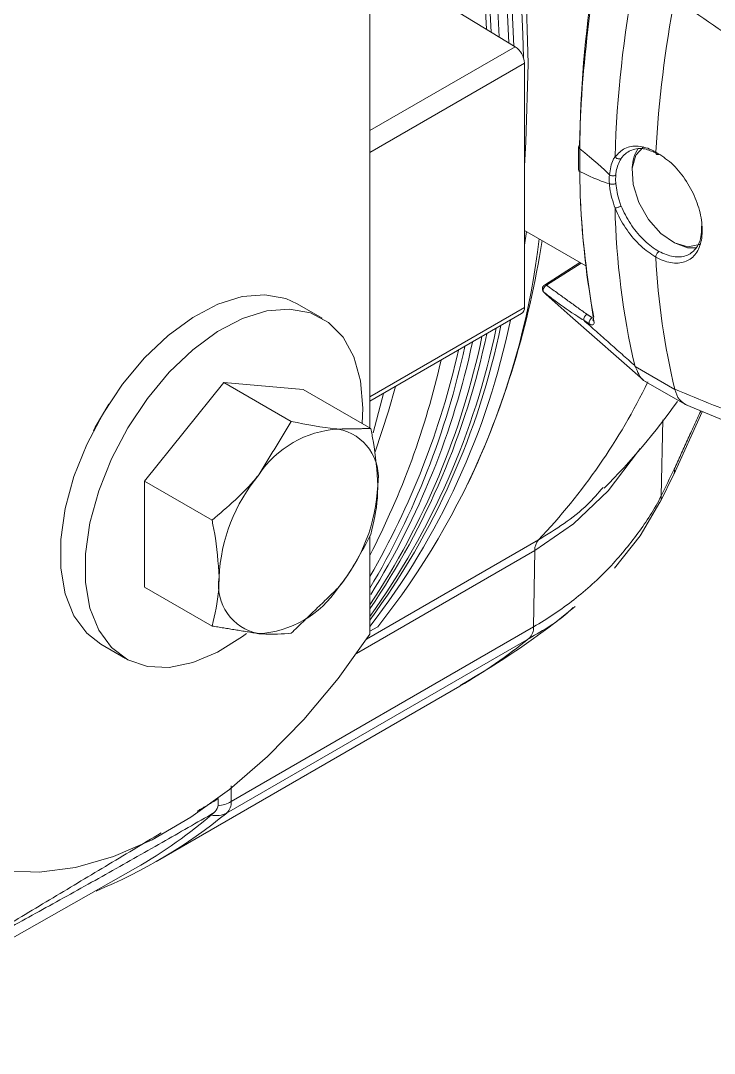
# Model space of a CAD drawing. Extents: x 2 to 136, y 1 to 99.
# Drawn here: x 15.459 to 17.004, y 8.925 to 11.225 of the extents above; entities that cross this region are included whole.
import ezdxf

# ---------------------------------------------------------------- set-up
doc = ezdxf.new("R2010")
doc.units = 0
doc.header["$MEASUREMENT"] = 0
doc.linetypes.add('SLD-Solid', pattern=[0])
doc.layers.add('OBJECT', color=7, linetype='CONTINUOUS')

msp = doc.modelspace()

# ---------------------------------------------------------------- linework, layer by layer
at = {"layer": 'OBJECT', "linetype": 'SLD-Solid', "lineweight": 15}
for p, q in [((16.2369, 17.185), (16.2369, 10.3174)), ((16.3375, 11.3021), (16.5606, 11.1665)), ((16.2369, 10.9797), (16.5606, 11.1665)), ((16.5813, 11.1301), (16.2369, 10.9313)), ((16.5813, 11.1301), (16.5813, 10.5858)), ((16.702, 10.9432), (16.702, 10.8924)), ((16.7046, 10.9394), (16.7046, 10.8885)), ((16.874, 10.9318), (16.874, 10.9318)), ((16.7182, 10.6784), (16.5813, 10.7574)), ((16.5856, 10.7549), (16.5813, 10.7245)), ((16.874, 10.6976), (16.874, 10.6976)), ((16.7049, 10.6861), (16.6258, 10.6357)), ((16.7079, 10.6843), (16.6308, 10.6352)), ((16.6243, 10.6201), (16.6234, 10.621)), ((16.1304, 10.5621), (16.0752, 10.594)), ((16.2369, 10.387), (16.5813, 10.5858)), ((16.2369, 10.3769), (16.5751, 10.5721)), ((16.8281, 10.4543), (16.9161, 10.4034)), ((15.7349, 10.199), (15.9117, 10.4189)), ((15.9117, 10.4189), (16.062, 10.3321)), ((15.9117, 10.4189), (16.0884, 10.4031)), ((16.8519, 10.4204), (16.9389, 10.3702)), ((16.0884, 10.4031), (16.2388, 10.3163)), ((16.914, 10.2143), (16.9776, 10.3538)), ((16.8861, 10.1666), (16.8895, 10.3356)), ((16.8836, 10.1524), (16.9139, 10.2146)), ((15.7349, 10.199), (15.8853, 10.1122)), ((15.7349, 9.9633), (15.7349, 10.199)), ((16.2369, 10.0774), (16.2369, 9.8585)), ((16.2293, 9.8471), (16.6127, 10.0685)), ((16.6045, 10.0446), (16.2071, 9.8152)), ((16.6019, 9.8747), (16.6045, 10.0446)), ((15.7349, 9.9633), (15.8853, 9.8765)), ((15.9281, 9.4857), (16.6019, 9.8747)), ((16.2544, 9.8748), (16.2369, 9.8647)), ((16.5918, 9.8491), (15.9179, 9.4601)), ((15.6378, 9.8362), (15.6929, 9.8043)), ((15.7637, 9.3538), (16.4375, 9.7428))]:
    msp.add_line(p, q, dxfattribs=at)
at = {"layer": 'OBJECT', "linetype": 'SLD-Solid', "lineweight": 15, "flags": 128}
for points in [[(16.2369, 12.7739), (16.2844, 12.6531), (16.3548, 12.4562), (16.4163, 12.2595), (16.4689, 12.0638), (16.5121, 11.87), (16.546, 11.6787), (16.5702, 11.4908), (16.5848, 11.307), (16.5897, 11.1282), (16.5848, 10.9549), (16.5812, 10.9002)], [(16.9718, 10.7268), (16.971, 10.7264), (16.9456, 10.721), (16.9159, 10.7295), (16.8853, 10.7507), (16.8577, 10.782), (16.8363, 10.8198), (16.8236, 10.8594), (16.8213, 10.896), (16.8297, 10.9253), (16.8468, 10.9433)], [(16.9191, 10.728), (16.9449, 10.7188), (16.9656, 10.7185)], [(16.6308, 10.6352), (16.6287, 10.6339), (16.6268, 10.6323), (16.6252, 10.6302), (16.624, 10.628), (16.6233, 10.6257), (16.6231, 10.6236), (16.6234, 10.6216), (16.6243, 10.6201)], [(16.0752, 10.594), (16.0494, 10.6057), (16.0031, 10.6143), (15.9521, 10.61), (15.898, 10.593), (15.8426, 10.5639), (15.7877, 10.5236), (15.7349, 10.4734), (15.6861, 10.4148), (15.6427, 10.3498), (15.6062, 10.2806), (15.5778, 10.2092), (15.5583, 10.1379), (15.5484, 10.0692), (15.5484, 10.0052), (15.5583, 9.9479), (15.5778, 9.8992), (15.6062, 9.8606), (15.6378, 9.8362)], [(16.6294, 10.6147), (16.6831, 10.5672), (16.8461, 10.4246)], [(16.2196, 10.3274), (16.221, 10.3618), (16.216, 10.4227), (16.2013, 10.4759), (16.1772, 10.5198), (16.1446, 10.5527), (16.1045, 10.5739), (16.0582, 10.5824), (16.0073, 10.5782), (15.9532, 10.5612), (15.8978, 10.5321), (15.8428, 10.4918), (15.7901, 10.4415), (15.7412, 10.383), (15.6979, 10.318), (15.6614, 10.2487), (15.6329, 10.1773), (15.6134, 10.1061), (15.6035, 10.0374), (15.6035, 9.9733), (15.6134, 9.916), (15.6329, 9.8673), (15.6614, 9.8288), (15.6979, 9.8016), (15.7412, 9.7867), (15.7901, 9.7845), (15.8428, 9.7952), (15.8978, 9.8183), (15.9532, 9.8532), (15.962, 9.8598)], [(16.7336, 10.5587), (16.7337, 10.5585), (16.7337, 10.5579), (16.7337, 10.5579)], [(16.244, 10.3068), (16.2635, 10.38), (16.267, 10.3942)], [(16.2489, 10.2643), (16.2786, 10.3546), (16.2944, 10.41)], [(15.6556, 10.3707), (15.6252, 10.3191), (15.6213, 10.3112)], [(16.9379, 10.3702), (17.123, 10.2941), (17.2412, 10.2459)], [(16.8384, 10.2717), (16.8355, 10.2663), (16.7677, 10.1774), (16.691, 10.1042), (16.6045, 10.0446), (16.6045, 10.0446), (16.6045, 10.0446)], [(16.782, 10.0051), (16.8389, 10.0777), (16.8831, 10.1524)], [(15.353, 9.3482), (15.424, 9.3315), (15.5004, 9.3284), (15.5814, 9.3391), (15.6655, 9.3633), (15.7516, 9.4007), (15.8384, 9.4508), (15.9244, 9.5128), (16.0086, 9.5857), (16.0895, 9.6685), (16.166, 9.7599), (16.2369, 9.8585)], [(14.9776, 8.925), (15.187, 9.0385), (15.7146, 9.3376)]]:
    msp.add_lwpolyline(points, dxfattribs=at)
at = {"layer": 'OBJECT', "linetype": 'SLD-Solid', "lineweight": 15}
for centre, radius, start, end in [((12.13, 11.0267), 4.4506, 1.4864, 22.6645), ((12.1098, 11.0105), 4.4504, 2.0217, 21.9737), ((12.1031, 11.0034), 4.4469, 2.2119, 21.6265), ((12.1173, 10.9951), 4.4117, 2.5098, 20.9655), ((12.1089, 10.9844), 4.4035, 2.7938, 20.3724), ((12.2, 11.0066), 4.3011, 2.651, 20.1856), ((19.3364, 10.8443), 2.5544, 169.1946, 178.2621), ((19.4803, 10.7855), 2.6103, 169.2043, 176.7876), ((16.5351, 11.128), 0.0463, 2.6744, 56.4596), ((16.9004, 10.8961), 0.0789, 146.494, 179.2161), ((18.4942, 10.8443), 1.7114, 181.2506, 193.0978), ((14.912, 10.9412), 1.7144, 321.5376, 353.2043), ((14.6725, 11.0328), 1.9707, 334.7751, 351.3005), ((18.5359, 10.7855), 1.6642, 183.027, 193.2675), ((16.6312, 10.6272), 0.01, 122.53, 218.7631), ((16.6279, 10.6315), 0.00465, 51.63, 117.1789), ((16.567, 10.584), 0.0144, 304.1692, 7.143), ((14.9211, 10.8922), 1.663, 322.297, 348.3971), ((16.7274, 10.5587), 0.014, 120.3018, 185.5069), ((16.7395, 10.5509), 0.014, 120.3018, 185.5034), ((16.7391, 10.5599), 0.00559, 191.5151, 238.5012), ((14.8834, 10.8856), 1.6803, 323.6577, 348.3226), ((14.8657, 10.8818), 1.6878, 324.332, 348.2957), ((14.8296, 10.8743), 1.7034, 325.7099, 348.2405), ((14.8113, 10.8707), 1.7115, 326.4054, 348.2121), ((14.7089, 10.8717), 1.779, 329.1909, 347.9082), ((14.7106, 10.8758), 1.7662, 329.7925, 347.4113), ((14.7383, 10.8779), 1.7662, 328.1795, 347.9399), ((14.6366, 10.8641), 1.8028, 332.5794, 347.3234), ((15.608, 11.0246), 1.3869, 316.4204, 334.1525), ((15.7166, 11.2295), 1.4766, 314.8869, 324.7207), ((16.1799, 10.0873), 0.2282, 93.4294, 146.5653), ((16.1461, 10.207), 0.1099, 350.7481, 79.4533), ((16.2844, 9.9676), 0.3837, 140.2279, 177.3607), ((16.8972, 10.2216), 0.0183, 336.6705, 13.0597), ((15.8713, 10.207), 0.3837, 320.2279, 357.3607), ((16.8612, 10.1635), 0.0251, 333.1375, 7.0903), ((16.6391, 10.046), 0.0346, 139.6119, 182.4222), ((16.0096, 9.9676), 0.1099, 170.7481, 259.4533), ((15.9758, 10.0873), 0.2282, 273.4294, 326.5653), ((15.5537, 11.3094), 1.7976, 299.4607, 309.3927), ((16.5691, 9.8728), 0.0328, 313.6403, 3.298), ((15.8477, 10.7638), 1.1791, 300.0127, 309.1269), ((15.8884, 9.5557), 0.0804, 277.0998, 299.5476), ((15.8953, 9.4838), 0.0328, 313.6403, 3.298), ((15.1762, 10.3716), 1.1752, 292.5664, 309.1395), ((15.1255, 10.3572), 1.1781, 300.0194, 310.4728), ((15.8949, 9.5024), 0.0482, 256.5594, 298.6085)]:
    msp.add_arc(centre, radius, start, end, dxfattribs=at)
for centre, major_axis, ratio, start_param, end_param in [((18.1391, 11.9086), (0.9767, 2.0021), 0.525016, 2.109283, 2.305521), ((2.6766, 19.9414), (14.1054, -9.0791), 0.012142, 0.048936, 0.112898), ((2.6766, 19.9414), (14.1054, -9.0791), 0.012142, 6.185918, 6.24988), ((16.8657, 10.8102), (-0.0659, 0.1269), 0.54529, 0.724385, 0.89521), ((18.1391, 11.9086), (0.9767, 2.0021), 0.525016, 2.373266, 2.529682)]:
    msp.add_ellipse(centre, major_axis=major_axis, ratio=ratio, start_param=start_param, end_param=end_param, dxfattribs=at)
for points, knots in [([(16.7046, 10.9393), (16.7047, 10.9448), (16.705, 10.9723), (16.7086, 11.094), (16.7239, 11.2169), (16.7362, 11.3162)], [0, 0, 0, 0, 0.045653, 0.228294, 1, 1, 1, 1]), ([(16.9161, 11.2744), (16.9735, 11.2344), (17.0722, 11.1657), (17.171, 11.097), (17.2124, 11.0682)], [0, 0, 0, 0, 0.58145, 1, 1, 1, 1]), ([(16.7046, 10.9394), (16.7039, 10.9399), (16.7026, 10.9409), (16.7019, 10.9429), (16.7022, 10.9447), (16.7033, 10.9461), (16.7041, 10.9467), (16.7044, 10.9469)], [0, 0, 0, 0, 0.235927, 0.471835, 0.707759, 0.925417, 1, 1, 1, 1]), ([(16.7833, 10.9212), (16.7901, 10.9284), (16.8037, 10.943), (16.8345, 10.9473), (16.8591, 10.9401), (16.8722, 10.9328), (16.874, 10.9318)], [0, 0, 0, 0, 0.315106, 0.632943, 0.949791, 1, 1, 1, 1]), ([(16.8742, 10.9296), (16.8658, 10.9334), (16.8468, 10.9418), (16.8199, 10.9385), (16.8037, 10.9273), (16.7973, 10.9186), (16.7965, 10.9174)], [0, 0, 0, 0, 0.269347, 0.609719, 0.950507, 1, 1, 1, 1]), ([(16.874, 10.9318), (16.874, 10.9309), (16.8741, 10.9291), (16.8752, 10.9272), (16.8768, 10.9262), (16.8787, 10.9262), (16.88, 10.9268), (16.8807, 10.9271), (16.8808, 10.9272)], [0, 0, 0, 0, 0.208432, 0.416874, 0.625336, 0.83387, 0.967125, 1, 1, 1, 1]), ([(16.874, 10.9318), (16.8858, 10.9243), (16.9095, 10.9094), (16.9403, 10.8724), (16.9634, 10.8297), (16.9766, 10.785), (16.9787, 10.7437), (16.9693, 10.7106), (16.9493, 10.6894), (16.9206, 10.6824), (16.8938, 10.688), (16.878, 10.6957), (16.874, 10.6976)], [0, 0, 0, 0, 0.106547, 0.213092, 0.319763, 0.426916, 0.534499, 0.642268, 0.74996, 0.857311, 0.964156, 1, 1, 1, 1]), ([(16.7705, 10.8815), (16.7725, 10.8935), (16.775, 10.9087), (16.7818, 10.9195), (16.7832, 10.9217)], [0, 0, 0, 0, 0.791812, 1, 1, 1, 1]), ([(16.7832, 10.9217), (16.7832, 10.9217), (16.7832, 10.9215), (16.7832, 10.9214), (16.7832, 10.9212), (16.7833, 10.9212), (16.7833, 10.9212)], [0, 0, 0, 0, 0.344546, 0.691935, 0.85964, 1, 1, 1, 1]), ([(16.7833, 10.9212), (16.7841, 10.9203), (16.7856, 10.9187), (16.7886, 10.9171), (16.7918, 10.9164), (16.7943, 10.9166), (16.7958, 10.9171), (16.7963, 10.9173), (16.7965, 10.9174)], [0, 0, 0, 0, 0.214962, 0.429907, 0.644871, 0.859842, 0.951441, 1, 1, 1, 1]), ([(16.7965, 10.9174), (16.7921, 10.9087), (16.7866, 10.8978), (16.7851, 10.8834), (16.7848, 10.8805)], [0, 0, 0, 0, 0.796375, 1, 1, 1, 1]), ([(16.7046, 10.8885), (16.7039, 10.8891), (16.7026, 10.8901), (16.7019, 10.8915), (16.7021, 10.8923), (16.7021, 10.8924)], [0, 0, 0, 0, 0.461585, 0.923133, 1, 1, 1, 1]), ([(16.7046, 10.8885), (16.7047, 10.8831), (16.705, 10.8562), (16.7086, 10.7394), (16.7239, 10.6375), (16.7362, 10.5551)], [0, 0, 0, 0, 0.045653, 0.228294, 1, 1, 1, 1]), ([(16.7705, 10.8815), (16.7713, 10.881), (16.773, 10.8799), (16.7763, 10.8791), (16.7797, 10.879), (16.7821, 10.8794), (16.7838, 10.88), (16.7844, 10.8803), (16.7848, 10.8805)], [0, 0, 0, 0, 0.209942, 0.419885, 0.629815, 0.83976, 0.898246, 1, 1, 1, 1]), ([(16.7848, 10.8805), (16.7846, 10.8752), (16.7844, 10.8691), (16.7848, 10.8627), (16.7848, 10.862)], [0, 0, 0, 0, 0.886114, 1, 1, 1, 1]), ([(16.7848, 10.862), (16.7844, 10.8618), (16.7838, 10.8615), (16.7821, 10.8608), (16.7797, 10.8603), (16.7763, 10.8601), (16.773, 10.8605), (16.7713, 10.8612), (16.7705, 10.8616)], [0, 0, 0, 0, 0.101754, 0.16024, 0.370185, 0.580115, 0.790058, 1, 1, 1, 1]), ([(16.7832, 10.8069), (16.7784, 10.8218), (16.7724, 10.8405), (16.7708, 10.8579), (16.7705, 10.8616)], [0, 0, 0, 0, 0.791837, 1, 1, 1, 1]), ([(16.7848, 10.862), (16.7867, 10.8489), (16.789, 10.8324), (16.7952, 10.8153), (16.7965, 10.8118)], [0, 0, 0, 0, 0.796377, 1, 1, 1, 1]), ([(16.7965, 10.8118), (16.7963, 10.8117), (16.7958, 10.8114), (16.7943, 10.8106), (16.7918, 10.8095), (16.7886, 10.8084), (16.7856, 10.8075), (16.7841, 10.8074), (16.7833, 10.8073)], [0, 0, 0, 0, 0.048559, 0.140158, 0.355129, 0.570093, 0.785038, 1, 1, 1, 1]), ([(16.7965, 10.8118), (16.8029, 10.7985), (16.8157, 10.7717), (16.8446, 10.7371), (16.8673, 10.7185), (16.8793, 10.7113), (16.8808, 10.7104)], [0, 0, 0, 0, 0.318291, 0.636579, 0.954853, 1, 1, 1, 1]), ([(16.7833, 10.8073), (16.7833, 10.8073), (16.7832, 10.8073), (16.7832, 10.8072), (16.7832, 10.8071), (16.7832, 10.8069), (16.7832, 10.8069)], [0, 0, 0, 0, 0.159972, 0.363956, 0.750397, 1, 1, 1, 1]), ([(16.874, 10.6976), (16.8626, 10.7054), (16.8399, 10.7209), (16.8088, 10.7577), (16.7912, 10.7882), (16.7843, 10.8049), (16.7833, 10.8073)], [0, 0, 0, 0, 0.315568, 0.631102, 0.947588, 1, 1, 1, 1]), ([(16.8808, 10.7104), (16.8918, 10.7058), (16.914, 10.6966), (16.9427, 10.6993), (16.9639, 10.7146), (16.9758, 10.7381), (16.9757, 10.7585), (16.9757, 10.7667)], [0, 0, 0, 0, 0.214298, 0.428608, 0.642726, 0.856927, 1, 1, 1, 1]), ([(16.8808, 10.7104), (16.8807, 10.7103), (16.88, 10.7099), (16.8787, 10.7088), (16.8768, 10.7066), (16.8752, 10.7036), (16.8741, 10.7004), (16.874, 10.6986), (16.874, 10.6976)], [0, 0, 0, 0, 0.032875, 0.16613, 0.374664, 0.583125, 0.79155, 1, 1, 1, 1]), ([(16.7134, 10.5574), (16.709, 10.5601), (16.6869, 10.5741), (16.6566, 10.5947), (16.6327, 10.6135), (16.6243, 10.6201)], [0, 0, 0, 0, 0.139684, 0.698664, 1, 1, 1, 1]), ([(16.7362, 10.5551), (16.7363, 10.5536), (16.7367, 10.5505), (16.7351, 10.5477), (16.7322, 10.5468), (16.7288, 10.5476), (16.7264, 10.549), (16.7255, 10.5495)], [0, 0, 0, 0, 0.219061, 0.438022, 0.659218, 0.880002, 1, 1, 1, 1]), ([(16.852, 10.4206), (16.8517, 10.4207), (16.8444, 10.4225), (16.8378, 10.4334), (16.8308, 10.4484), (16.8281, 10.4543)], [0, 0, 0, 0, 0.027936, 0.619503, 1, 1, 1, 1]), ([(16.9161, 10.4036), (16.9735, 10.3803), (17.0722, 10.3402), (17.171, 10.3003), (17.2124, 10.2836)], [0, 0, 0, 0, 0.58145, 1, 1, 1, 1]), ([(16.9441, 10.3682), (16.9377, 10.3717), (16.9245, 10.3788), (16.919, 10.3951), (16.9161, 10.4034)], [0, 0, 0, 0, 0.491534, 1, 1, 1, 1]), ([(16.1662, 10.3151), (16.1641, 10.3153), (16.134, 10.3181), (16.0967, 10.3254), (16.062, 10.3321)], [0, 0, 0, 0, 0.070214, 1, 1, 1, 1]), ([(16.2546, 10.1893), (16.2526, 10.222), (16.2501, 10.2633), (16.2408, 10.3071), (16.2388, 10.3163)], [0, 0, 0, 0, 0.788998, 1, 1, 1, 1]), ([(15.9894, 10.213), (15.9873, 10.2104), (15.9573, 10.1735), (15.9199, 10.1417), (15.8853, 10.1122)], [0, 0, 0, 0, 0.070213, 1, 1, 1, 1]), ([(16.8861, 10.1666), (16.8861, 10.1666), (16.8956, 10.1857), (16.9053, 10.2057), (16.915, 10.2257)], [0, 0, 0, 0, 0.000029, 1, 1, 1, 1]), ([(16.2388, 10.0806), (16.2453, 10.1067), (16.2537, 10.1407), (16.2544, 10.1802), (16.2546, 10.1893)], [0, 0, 0, 0, 0.768151, 1, 1, 1, 1]), ([(16.6019, 9.8747), (16.6019, 9.8747), (16.6333, 9.8929), (16.6932, 9.9333), (16.7709, 10.0035), (16.8356, 10.0823), (16.8713, 10.1365), (16.8861, 10.1666), (16.8861, 10.1666)], [0, 0, 0, 0, 0.000005, 0.2589, 0.517796, 0.758901, 0.999996, 1, 1, 1, 1]), ([(16.6127, 10.0685), (16.6511, 10.0921), (16.7041, 10.1247), (16.7452, 10.1722), (16.7565, 10.1853)], [0, 0, 0, 0, 0.725398, 1, 1, 1, 1]), ([(15.8853, 10.1122), (15.8872, 10.103), (15.8965, 10.0592), (15.8991, 10.0179), (15.901, 9.9852)], [0, 0, 0, 0, 0.211002, 1, 1, 1, 1]), ([(16.1662, 9.9615), (16.1683, 9.9641), (16.1979, 10.0014), (16.2191, 10.0424), (16.2388, 10.0806)], [0, 0, 0, 0, 0.070213, 1, 1, 1, 1]), ([(15.901, 9.9852), (15.9009, 9.9761), (15.9001, 9.9366), (15.8917, 9.9026), (15.8853, 9.8765)], [0, 0, 0, 0, 0.231849, 1, 1, 1, 1]), ([(16.6902, 9.9181), (16.6874, 9.9154), (16.6592, 9.8874), (16.6237, 9.8673), (16.5918, 9.8491)], [0, 0, 0, 0, 0.09762, 1, 1, 1, 1]), ([(15.9894, 9.8595), (15.9915, 9.8593), (16.0211, 9.8568), (16.0423, 9.8588), (16.062, 9.8607)], [0, 0, 0, 0, 0.070214, 1, 1, 1, 1]), ([(15.8993, 9.4921), (15.8994, 9.4855), (15.8995, 9.4722), (15.8933, 9.4648), (15.8902, 9.461)], [0, 0, 0, 0, 0.499758, 1, 1, 1, 1]), ([(15.8902, 9.461), (15.8514, 9.4388), (15.7704, 9.3922), (15.6482, 9.3232), (15.524, 9.254), (15.3998, 9.1856), (15.3173, 9.1409), (15.2752, 9.1181)], [0, 0, 0, 0, 0.187126, 0.391336, 0.595144, 0.79397, 1, 1, 1, 1])]:
    msp.add_open_spline(points, degree=3, knots=knots, dxfattribs=at)
for points in [[(16.7046, 10.9394), (16.7046, 10.9393)], [(16.7046, 10.8885), (16.7046, 10.8885)], [(16.7705, 10.8815), (16.7705, 10.8815)], [(16.7705, 10.8616), (16.7705, 10.8616)], [(16.6308, 10.6352), (16.7203, 10.5708)], [(16.6243, 10.6201), (16.6295, 10.6149)], [(16.7134, 10.5574), (16.8273, 10.4564)], [(16.7255, 10.5495), (16.7134, 10.5574)], [(16.7203, 10.5708), (16.7324, 10.563)], [(16.8273, 10.4564), (16.8281, 10.4543)], [(16.9161, 10.4034), (16.9161, 10.4036)], [(16.915, 10.2257), (16.9741, 10.3553)], [(16.062, 10.3321), (15.9894, 10.213)], [(16.2388, 10.3163), (16.1662, 10.3151)], [(16.062, 9.8607), (16.1662, 9.9615)], [(15.8853, 9.8765), (15.9894, 9.8595)], [(15.9281, 9.5206), (15.9281, 9.4857)], [(15.8525, 9.4641), (15.8993, 9.4921)], [(15.2752, 9.1181), (15.7718, 9.4157)]]:
    msp.add_open_spline(points, degree=1, dxfattribs=at)

doc.saveas('drawing.dxf')
